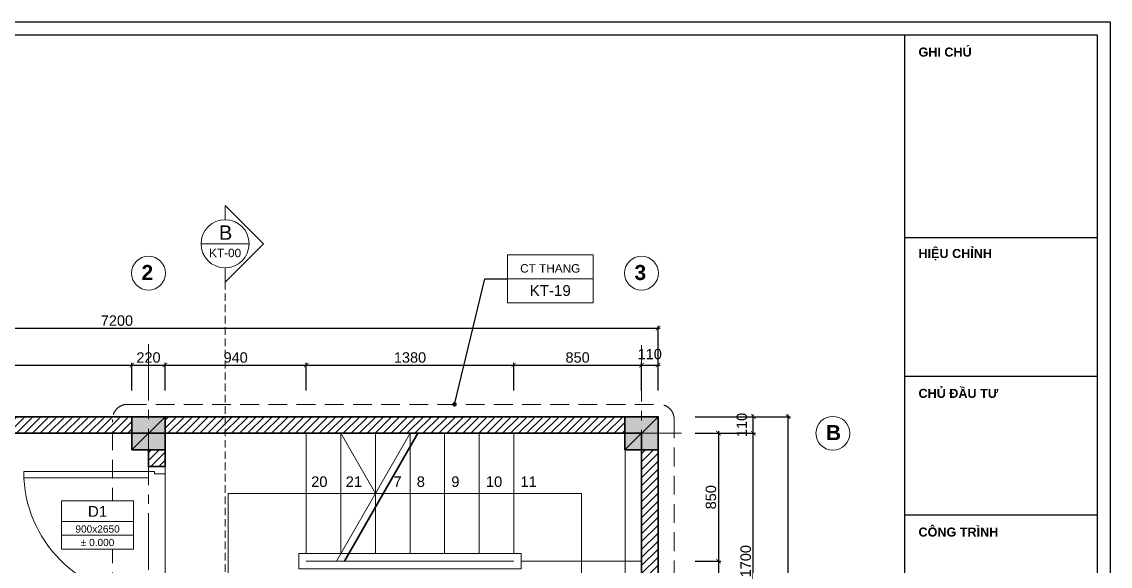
# Model space of a CAD drawing. Header units: millimetres. Extents: x 522695 to 636011, y 461124 to 505319.
# Drawn here: x 540901 to 548143, y 466416 to 470034 of the extents above; entities that cross this region are included whole.
import ezdxf
from ezdxf.enums import TextEntityAlignment as Align

# ---------------------------------------------------------------- set-up
doc = ezdxf.new("R2010")
doc.units = ezdxf.units.MM
doc.header["$LTSCALE"] = 500
doc.header["$MEASUREMENT"] = 0
doc.linetypes.add('CENTER2', pattern=[1.125, 0.75, -0.125, 0.125, -0.125])
doc.linetypes.add('DASHED2', pattern=[0.375, 0.25, -0.125])
doc.layers.get('0').update_dxf_attribs({"linetype": 'CONTINUOUS'})
doc.layers.get('DEFPOINTS').update_dxf_attribs({"color": 250, "linetype": 'CONTINUOUS'})
for name, color, linetype, lineweight in [('DH_CAT', 3, 'CONTINUOUS', 35), ('DH_HATCH', 250, 'CONTINUOUS', 5), ('DH_KHUAT', 149, 'DASHED2', 9), ('DH_KTHUOC', 8, 'CONTINUOUS', 5), ('DH_NOITHAT', 252, 'CONTINUOUS', 9), ('DH_TEXT', 4, 'CONTINUOUS', 13), ('DH_THAY', 4, 'CONTINUOUS', 13), ('DH_TRUC', 251, 'CENTER2', 5)]:
    doc.layers.add(name, color=color, linetype=linetype, lineweight=lineweight)
doc.layers.add('IN', color=5, linetype='CONTINUOUS')
doc.styles.add('arial', font='arial.ttf')
doc.styles.add('DH_ARIAL_B', font='arialbd.ttf')
doc.styles.add('DH_KITHUOC', font='arial.ttf')
doc.dimstyles.new('DH_100s', dxfattribs={"dimtxt": 230, "dimasz": 100, "dimexe": 50, "dimexo": 0, "dimgap": 50, "dimtad": 1, "dimdec": 0, "dimzin": 0, "dimdsep": 46, "dimtxsty": 'DH_KITHUOC', "dimblk1": 'ARCHTICK', "dimblk2": 'ARCHTICK', "dimsah": 1, "dimcen": 90, "dimdle": 50, "dimclrd": 8, "dimclre": 8, "dimclrt": 4, "dimadec": 0, "dimazin": 0, "dimtfac": 100, "dimtdec": 0, "dimtofl": 0, "dimtmove": 2, "dimatfit": 3, "dimldrblk": 'ARCHTICK', "dimfxl": 1, "dimtolj": 2, "dimtzin": 0, "dimarcsym": 0})

# ---------------------------------------------------------------- blocks, each defined once
blk = doc.blocks.new('KHUNGTEN_A3')
at = {"color": 3}
blk.add_lwpolyline([(0, 14850), (21000, 14850), (21000, 0), (0, 0)], close=True, dxfattribs=at)
blk.add_lwpolyline([(380, 14704), (20854, 14704), (20854, 146), (380, 146)], close=True)
for points in [[(18720, 14704), (18720, 146)], [(18720, 12461), (20854, 12461)], [(18720, 10924), (20854, 10924)], [(18720, 9388), (20854, 9388)]]:
    blk.add_lwpolyline(points)
at = {"layer": 'DH_TEXT', "char_height": 100, "width": 1830.82, "attachment_point": 4, "style": 'DH_ARIAL_B'}
for s, insert in [('GHI CHÚ', (18874, 14514)), ('HIỆU CHỈNH', (18874, 12271)), ('CHỦ ĐẦU TƯ', (18874, 10734)), ('CÔNG TRÌNH', (18874, 9198))]:
    blk.add_mtext(s, dxfattribs=dict(at, insert=insert))
blk = doc.blocks.new('*U212')
at = {"color": 8}
for points in [[(0, 518.2), (0, 636.4), (318.2, 318.2), (0, 0), (0, 118.2)], [(-200, 318.2), (200, 318.2)], [(0, -7111.6), (0, -6993.4), (318.2, -7311.6), (0, -7629.8), (0, -7511.6)], [(-200, -7311.6), (200, -7311.6)]]:
    blk.add_lwpolyline(points, dxfattribs=at)
for centre in [(0, 318.2), (0, -7311.6)]:
    blk.add_circle(centre, 200, dxfattribs=at)
at = {"layer": 'DH_KHUAT', "color": 250, "linetype": 'DASHED2', "ltscale": 0.5}
blk.add_lwpolyline([(0, 0), (0, -7111.6)], dxfattribs=at)
at = {"style": 'arial'}
for p in [(4.1, 410.9), (4.1, -7218.9)]:
    blk.add_text('B', height=120, dxfattribs=at).set_placement(p, align=Align.MIDDLE_CENTER)
for p in [(0, 185.6), (0, -7444.2)]:
    blk.add_attdef('KYHIEU', text='', height=70, dxfattribs=at).set_placement(p, align=Align.BOTTOM_CENTER)
blk = doc.blocks.new('_ARCHTICK')
at = {"color": 0, "linetype": 'ByBlock', "const_width": 0.15}
blk.add_lwpolyline([(-0.5, -0.5), (0.5, 0.5)], dxfattribs=at)
blk = doc.blocks.new('*D621')
at = {"layer": 'DEFPOINTS', "color": 0, "transparency": 16777216}
for p in [(545382.5, 467299.8), (545768.2, 467299.8), (545382.5, 465599.8)]:
    blk.add_point(p, dxfattribs=at)
at = {"layer": 'DH_KTHUOC', "color": 8, "lineweight": -2, "transparency": 16777216}
for p, q in [((545768.2, 465584.8), (545768.2, 467314.8)), ((545382.5, 467299.8), (545783.2, 467299.8)), ((545382.5, 465599.8), (545783.2, 465599.8))]:
    blk.add_line(p, q, dxfattribs=at)
at = {"layer": 'DH_KTHUOC', "color": 8, "lineweight": -2, "transparency": 16777216, "xscale": 30, "yscale": 30, "zscale": 30}
for p, rotation in [((545768.2, 467299.8), 90), ((545768.2, 465599.8), 270)]:
    blk.add_blockref('_ARCHTICK', p, dxfattribs=dict(at, rotation=rotation))
at = {"layer": 'DH_KTHUOC', "color": 4, "transparency": 16777216, "insert": (545717.9, 466449.8), "char_height": 69, "attachment_point": 5, "rotation": 90, "style": 'DH_KITHUOC'}
blk.add_mtext('\\A2;1700', dxfattribs=at)
blk = doc.blocks.new('*D622')
at = {"layer": 'DEFPOINTS', "color": 0, "transparency": 16777216}
for p in [(545382.5, 467409.8), (545768.2, 467409.8), (545382.5, 467299.8)]:
    blk.add_point(p, dxfattribs=at)
at = {"layer": 'DH_KTHUOC', "color": 8, "lineweight": -2, "transparency": 16777216}
for p, q in [((545382.5, 467409.8), (545783.2, 467409.8)), ((545768.2, 467284.8), (545768.2, 467424.8)), ((545382.5, 467299.8), (545783.2, 467299.8))]:
    blk.add_line(p, q, dxfattribs=at)
at = {"layer": 'DH_KTHUOC', "color": 8, "lineweight": -2, "transparency": 16777216, "xscale": 30, "yscale": 30, "zscale": 30}
for p, rotation in [((545768.2, 467409.8), 90), ((545768.2, 467299.8), 270)]:
    blk.add_blockref('_ARCHTICK', p, dxfattribs=dict(at, rotation=rotation))
at = {"layer": 'DH_KTHUOC', "color": 4, "transparency": 16777216, "insert": (545691.8, 467354.8), "char_height": 69, "attachment_point": 5, "rotation": 90, "style": 'DH_KITHUOC'}
blk.add_mtext('\\A2;110', dxfattribs=at)
blk = doc.blocks.new('*D623')
at = {"layer": 'DEFPOINTS', "color": 0, "transparency": 16777216}
for p in [(545382.5, 467299.8), (545382.5, 466449.8), (545536.7, 466449.8)]:
    blk.add_point(p, dxfattribs=at)
at = {"layer": 'DH_KTHUOC', "color": 8, "lineweight": -2, "transparency": 16777216}
for p, q in [((545536.7, 467314.8), (545536.7, 466434.8)), ((545382.5, 467299.8), (545551.7, 467299.8)), ((545382.5, 466449.8), (545551.7, 466449.8))]:
    blk.add_line(p, q, dxfattribs=at)
at = {"layer": 'DH_KTHUOC', "color": 8, "lineweight": -2, "transparency": 16777216, "xscale": 30, "yscale": 30, "zscale": 30}
for p, rotation in [((545536.7, 467299.8), 90), ((545536.7, 466449.8), 270)]:
    blk.add_blockref('_ARCHTICK', p, dxfattribs=dict(at, rotation=rotation))
at = {"layer": 'DH_KTHUOC', "color": 4, "transparency": 16777216, "insert": (545486.5, 466874.8), "char_height": 69, "attachment_point": 5, "rotation": 90, "style": 'DH_KITHUOC'}
blk.add_mtext('\\A2;850', dxfattribs=at)
blk = doc.blocks.new('*D624')
at = {"layer": 'DEFPOINTS', "color": 0, "transparency": 16777216}
for p in [(545382.5, 466449.8), (545382.5, 465599.8), (545536.7, 465599.8)]:
    blk.add_point(p, dxfattribs=at)
at = {"layer": 'DH_KTHUOC', "color": 8, "lineweight": -2, "transparency": 16777216}
for p, q in [((545382.5, 466449.8), (545551.7, 466449.8)), ((545536.7, 466464.8), (545536.7, 465584.8)), ((545382.5, 465599.8), (545551.7, 465599.8))]:
    blk.add_line(p, q, dxfattribs=at)
at = {"layer": 'DH_KTHUOC', "color": 8, "lineweight": -2, "transparency": 16777216, "xscale": 30, "yscale": 30, "zscale": 30}
for p, rotation in [((545536.7, 466449.8), 90), ((545536.7, 465599.8), 270)]:
    blk.add_blockref('_ARCHTICK', p, dxfattribs=dict(at, rotation=rotation))
at = {"layer": 'DH_KTHUOC', "color": 4, "transparency": 16777216, "insert": (545486.5, 466024.8), "char_height": 69, "attachment_point": 5, "rotation": 90, "style": 'DH_KITHUOC'}
blk.add_mtext('\\A2;850', dxfattribs=at)
blk = doc.blocks.new('*D626')
at = {"layer": 'DEFPOINTS', "color": 0, "transparency": 16777216}
for p in [(545382.5, 467409.8), (545999.6, 467409.8), (545382.5, 463909.8)]:
    blk.add_point(p, dxfattribs=at)
at = {"layer": 'DH_KTHUOC', "color": 8, "lineweight": -2, "transparency": 16777216}
for p, q in [((545382.5, 467409.8), (546014.6, 467409.8)), ((545999.6, 463894.8), (545999.6, 467424.8)), ((545382.5, 463909.8), (546014.6, 463909.8))]:
    blk.add_line(p, q, dxfattribs=at)
at = {"layer": 'DH_KTHUOC', "color": 8, "lineweight": -2, "transparency": 16777216, "xscale": 30, "yscale": 30, "zscale": 30}
for p, rotation in [((545999.6, 467409.8), 90), ((545999.6, 463909.8), 270)]:
    blk.add_blockref('_ARCHTICK', p, dxfattribs=dict(at, rotation=rotation))
at = {"layer": 'DH_KTHUOC', "color": 4, "transparency": 16777216, "insert": (545949.3, 465659.8), "char_height": 69, "attachment_point": 5, "rotation": 90, "style": 'DH_KITHUOC'}
blk.add_mtext('\\A2;3500', dxfattribs=at)
blk = doc.blocks.new('*D629')
at = {"layer": 'DEFPOINTS', "color": 0, "transparency": 16777216}
for p in [(541634.3, 467752.8), (538154.3, 467584), (541634.3, 467584)]:
    blk.add_point(p, dxfattribs=at)
at = {"layer": 'DH_KTHUOC', "color": 8, "lineweight": -2, "transparency": 16777216}
for p, q in [((538139.3, 467752.8), (541649.3, 467752.8)), ((538154.3, 467584), (538154.3, 467767.8)), ((541634.3, 467584), (541634.3, 467767.8))]:
    blk.add_line(p, q, dxfattribs=at)
at = {"layer": 'DH_KTHUOC', "color": 8, "lineweight": -2, "transparency": 16777216, "xscale": 30, "yscale": 30, "zscale": 30, "rotation": 180}
blk.add_blockref('_ARCHTICK', (538154.3, 467752.8), dxfattribs=at)
at = {"layer": 'DH_KTHUOC', "color": 8, "lineweight": -2, "transparency": 16777216, "xscale": 30, "yscale": 30, "zscale": 30}
blk.add_blockref('_ARCHTICK', (541634.3, 467752.8), dxfattribs=at)
at = {"layer": 'DH_KTHUOC', "color": 4, "transparency": 16777216, "insert": (539894.3, 467803), "char_height": 69, "attachment_point": 5, "style": 'DH_KITHUOC'}
blk.add_mtext('\\A2;3480', dxfattribs=at)
blk = doc.blocks.new('*D630')
at = {"layer": 'DEFPOINTS', "color": 0, "transparency": 16777216}
for p in [(541854.3, 467752.8), (541634.3, 467584), (541854.3, 467584)]:
    blk.add_point(p, dxfattribs=at)
at = {"layer": 'DH_KTHUOC', "color": 8, "lineweight": -2, "transparency": 16777216}
for p, q in [((541619.3, 467752.8), (541869.3, 467752.8)), ((541634.3, 467584), (541634.3, 467767.8)), ((541854.3, 467584), (541854.3, 467767.8))]:
    blk.add_line(p, q, dxfattribs=at)
at = {"layer": 'DH_KTHUOC', "color": 8, "lineweight": -2, "transparency": 16777216, "xscale": 30, "yscale": 30, "zscale": 30, "rotation": 180}
blk.add_blockref('_ARCHTICK', (541634.3, 467752.8), dxfattribs=at)
at = {"layer": 'DH_KTHUOC', "color": 8, "lineweight": -2, "transparency": 16777216, "xscale": 30, "yscale": 30, "zscale": 30}
blk.add_blockref('_ARCHTICK', (541854.3, 467752.8), dxfattribs=at)
at = {"layer": 'DH_KTHUOC', "color": 4, "transparency": 16777216, "insert": (541744.3, 467803), "char_height": 69, "attachment_point": 5, "style": 'DH_KITHUOC'}
blk.add_mtext('\\A2;220', dxfattribs=at)
blk = doc.blocks.new('*D631')
at = {"layer": 'DEFPOINTS', "color": 0, "transparency": 16777216}
for p in [(542794.3, 467752.8), (541854.3, 467584), (542794.3, 467584)]:
    blk.add_point(p, dxfattribs=at)
at = {"layer": 'DH_KTHUOC', "color": 8, "lineweight": -2, "transparency": 16777216}
for p, q in [((541839.3, 467752.8), (542809.3, 467752.8)), ((541854.3, 467584), (541854.3, 467767.8)), ((542794.3, 467584), (542794.3, 467767.8))]:
    blk.add_line(p, q, dxfattribs=at)
at = {"layer": 'DH_KTHUOC', "color": 8, "lineweight": -2, "transparency": 16777216, "xscale": 30, "yscale": 30, "zscale": 30, "rotation": 180}
blk.add_blockref('_ARCHTICK', (541854.3, 467752.8), dxfattribs=at)
at = {"layer": 'DH_KTHUOC', "color": 8, "lineweight": -2, "transparency": 16777216, "xscale": 30, "yscale": 30, "zscale": 30}
blk.add_blockref('_ARCHTICK', (542794.3, 467752.8), dxfattribs=at)
at = {"layer": 'DH_KTHUOC', "color": 4, "transparency": 16777216, "insert": (542324.3, 467803), "char_height": 69, "attachment_point": 5, "style": 'DH_KITHUOC'}
blk.add_mtext('\\A2;940', dxfattribs=at)
blk = doc.blocks.new('*D632')
at = {"layer": 'DEFPOINTS', "color": 0, "transparency": 16777216}
for p in [(544174.3, 467752.8), (542794.3, 467584), (544174.3, 467584)]:
    blk.add_point(p, dxfattribs=at)
at = {"layer": 'DH_KTHUOC', "color": 8, "lineweight": -2, "transparency": 16777216}
for p, q in [((542779.3, 467752.8), (544189.3, 467752.8)), ((542794.3, 467584), (542794.3, 467767.8)), ((544174.3, 467584), (544174.3, 467767.8))]:
    blk.add_line(p, q, dxfattribs=at)
at = {"layer": 'DH_KTHUOC', "color": 8, "lineweight": -2, "transparency": 16777216, "xscale": 30, "yscale": 30, "zscale": 30, "rotation": 180}
blk.add_blockref('_ARCHTICK', (542794.3, 467752.8), dxfattribs=at)
at = {"layer": 'DH_KTHUOC', "color": 8, "lineweight": -2, "transparency": 16777216, "xscale": 30, "yscale": 30, "zscale": 30}
blk.add_blockref('_ARCHTICK', (544174.3, 467752.8), dxfattribs=at)
at = {"layer": 'DH_KTHUOC', "color": 4, "transparency": 16777216, "insert": (543484.3, 467803), "char_height": 69, "attachment_point": 5, "style": 'DH_KITHUOC'}
blk.add_mtext('\\A2;1380', dxfattribs=at)
blk = doc.blocks.new('*D633')
at = {"layer": 'DEFPOINTS', "color": 0, "transparency": 16777216}
for p in [(545024.3, 467752.8), (544174.3, 467584), (545024.3, 467584)]:
    blk.add_point(p, dxfattribs=at)
at = {"layer": 'DH_KTHUOC', "color": 8, "lineweight": -2, "transparency": 16777216}
for p, q in [((544159.3, 467752.8), (545039.3, 467752.8)), ((544174.3, 467584), (544174.3, 467767.8)), ((545024.3, 467584), (545024.3, 467767.8))]:
    blk.add_line(p, q, dxfattribs=at)
at = {"layer": 'DH_KTHUOC', "color": 8, "lineweight": -2, "transparency": 16777216, "xscale": 30, "yscale": 30, "zscale": 30, "rotation": 180}
blk.add_blockref('_ARCHTICK', (544174.3, 467752.8), dxfattribs=at)
at = {"layer": 'DH_KTHUOC', "color": 8, "lineweight": -2, "transparency": 16777216, "xscale": 30, "yscale": 30, "zscale": 30}
blk.add_blockref('_ARCHTICK', (545024.3, 467752.8), dxfattribs=at)
at = {"layer": 'DH_KTHUOC', "color": 4, "transparency": 16777216, "insert": (544599.3, 467803), "char_height": 69, "attachment_point": 5, "style": 'DH_KITHUOC'}
blk.add_mtext('\\A2;850', dxfattribs=at)
blk = doc.blocks.new('*D634')
at = {"layer": 'DEFPOINTS', "color": 0, "transparency": 16777216}
for p in [(545134.3, 467752.8), (545024.3, 467584), (545134.3, 467584)]:
    blk.add_point(p, dxfattribs=at)
at = {"layer": 'DH_KTHUOC', "color": 8, "lineweight": -2, "transparency": 16777216}
for p, q in [((545009.3, 467752.8), (545149.3, 467752.8)), ((545024.3, 467584), (545024.3, 467767.8)), ((545134.3, 467584), (545134.3, 467767.8))]:
    blk.add_line(p, q, dxfattribs=at)
at = {"layer": 'DH_KTHUOC', "color": 8, "lineweight": -2, "transparency": 16777216, "xscale": 30, "yscale": 30, "zscale": 30, "rotation": 180}
blk.add_blockref('_ARCHTICK', (545024.3, 467752.8), dxfattribs=at)
at = {"layer": 'DH_KTHUOC', "color": 8, "lineweight": -2, "transparency": 16777216, "xscale": 30, "yscale": 30, "zscale": 30}
blk.add_blockref('_ARCHTICK', (545134.3, 467752.8), dxfattribs=at)
at = {"layer": 'DH_KTHUOC', "color": 4, "transparency": 16777216, "insert": (545079.3, 467825.5), "char_height": 69, "attachment_point": 5, "style": 'DH_KITHUOC'}
blk.add_mtext('\\A2;110', dxfattribs=at)
blk = doc.blocks.new('*D635')
at = {"layer": 'DEFPOINTS', "color": 0, "transparency": 16777216}
for p in [(545134.3, 467998.1), (537934.3, 467584), (545134.3, 467584)]:
    blk.add_point(p, dxfattribs=at)
at = {"layer": 'DH_KTHUOC', "color": 8, "lineweight": -2, "transparency": 16777216}
for p, q in [((537919.3, 467998.1), (545149.3, 467998.1)), ((537934.3, 467584), (537934.3, 468013.1)), ((545134.3, 467584), (545134.3, 468013.1))]:
    blk.add_line(p, q, dxfattribs=at)
at = {"layer": 'DH_KTHUOC', "color": 8, "lineweight": -2, "transparency": 16777216, "xscale": 30, "yscale": 30, "zscale": 30, "rotation": 180}
blk.add_blockref('_ARCHTICK', (537934.3, 467998.1), dxfattribs=at)
at = {"layer": 'DH_KTHUOC', "color": 8, "lineweight": -2, "transparency": 16777216, "xscale": 30, "yscale": 30, "zscale": 30}
blk.add_blockref('_ARCHTICK', (545134.3, 467998.1), dxfattribs=at)
at = {"layer": 'DH_KTHUOC', "color": 4, "transparency": 16777216, "insert": (541534.3, 468048.3), "char_height": 69, "attachment_point": 5, "style": 'DH_KITHUOC'}
blk.add_mtext('\\A2;7200', dxfattribs=at)
blk = doc.blocks.new('*U17')
for p, q in [((-900, 0), (-900, -110)), ((0, 0), (0, -110))]:
    blk.add_line(p, q)
for points in [[(-35, 0), (-35, 830), (-75, 830), (-75, 0)], [(-865, -40), (-850, -40), (-850, -110), (-900, -110), (-900, 0), (-865, 0)], [(-35, -40), (-50, -40), (-50, -110), (0, -110), (0, 0), (-35, 0)]]:
    blk.add_lwpolyline(points, close=True)
at = {"color": 8}
blk.add_arc((-35, 0), 830, 90, 180, dxfattribs=at)
blk = doc.blocks.new('cot220')
at = {"layer": 'DH_HATCH'}
blk.add_hatch(color=256, dxfattribs=at).paths.add_polyline_path([(-110, -110), (110, -110), (110, 110), (-110, 110)])
at = {"layer": 'DH_CAT'}
blk.add_lwpolyline([(-110, -110), (110, -110), (110, 110), (-110, 110)], close=True, dxfattribs=at)
blk.add_lwpolyline([(110, 110), (-110, -110)], dxfattribs=at)
blk = doc.blocks.new('CHITIET')
blk.add_wipeout([(711.8, 400), (0, 400), (0, 0), (711.8, 0)]).dxf.layer = 'DH_KTHUOC'
at = {"layer": 'DH_KTHUOC'}
blk.add_lwpolyline([(0, 0), (711.8, 0), (711.8, 400), (0, 400)], close=True, dxfattribs=at)
blk.add_lwpolyline([(711.8, 200), (0, 200)], dxfattribs=at)
at = {"layer": 'DH_KTHUOC', "style": 'arial'}
for tag, height, p in [('CHITIET', 70, (355.9, 251.6)), ('BANVE', 90, (355.9, 57.7))]:
    blk.add_attdef(tag, text='', height=height, dxfattribs=at).set_placement(p, align=Align.CENTER)
blk = doc.blocks.new('CUA')
blk.add_wipeout([(0, 400), (600, 400), (600, 0), (0, 0)]).dxf.layer = 'DH_KTHUOC'
at = {"layer": 'DH_KTHUOC'}
blk.add_lwpolyline([(0, 0), (600, 0), (600, 400), (0, 400)], close=True, dxfattribs=at)
for points in [[(0, 230), (600, 230)], [(0, 115), (600, 115)]]:
    blk.add_lwpolyline(points, dxfattribs=at)
at = {"layer": 'DH_KTHUOC', "style": 'arial'}
for tag, height, p in [('CUA', 90, (300, 268.6)), ('KICHTHUOC', 60, (300, 137.4)), ('COS', 60, (300, 25.5))]:
    blk.add_attdef(tag, text='', height=height, dxfattribs=at).set_placement(p, align=Align.CENTER)

msp = doc.modelspace()

# ---------------------------------------------------------------- hatches: boundary and pattern name
at = {"layer": 'DH_HATCH'}
h = msp.add_hatch(dxfattribs=at)
h.set_pattern_fill('ANSI31', color=256, scale=300, style=0)
h.set_pattern_definition([(45, (456063.38, 481616.352), (-26.516504, 26.516504), [])])
h.paths.add_polyline_path([(537134.3, 466859.8), (537084.3, 466859.8), (537084.3, 466219.8), (537134.3, 466219.8)])
h.paths.add_polyline_path([(537134.3, 464619.8), (537084.7, 464619.8), (537084.7, 463909.8), (537134.3, 463909.8)])
h.paths.add_polyline_path([(537354.3, 467299.8), (537934.3, 467299.8), (537934.3, 467409.8), (537134.3, 467409.8), (537134.3, 466219.8), (537354.3, 466219.8)])
h.paths.add_polyline_path([(537354.3, 464619.8), (537134.3, 464619.8), (537134.3, 463909.8), (537934.3, 463909.8), (537934.3, 464019.8), (537354.3, 464019.8)])
h.paths.add_polyline_path([(541634.3, 464019.8), (538154.3, 464019.8), (538154.3, 463909.8), (541634.3, 463909.8)])
h.paths.add_polyline_path([(544914.3, 464019.8), (544324.3, 464019.8), (544324.3, 464489.8), (544214.3, 464489.8), (544214.3, 464019.8), (541854.3, 464019.8), (541854.3, 463909.8), (544914.3, 463909.8)])
h.paths.add_polyline_path([(545134.3, 467189.8), (545024.3, 467189.8), (545024.3, 465599.8), (544924.3, 465599.8), (544924.3, 465489.8), (545024.3, 465489.8), (545024.3, 464129.8), (545134.3, 464129.8)])
h.paths.add_polyline_path([(544914.3, 467409.8), (541854.3, 467409.8), (541854.3, 467299.8), (544914.3, 467299.8)])
h.paths.add_polyline_path([(541634.3, 467409.8), (538154.3, 467409.8), (538154.3, 467299.8), (541634.3, 467299.8)])
h.paths.add_polyline_path([(541854.3, 467189.8), (541744.3, 467189.8), (541744.3, 467079.8), (541854.3, 467079.8)])
h.paths.add_polyline_path([(541854.3, 464129.8), (541854.3, 466179.8), (541744.3, 466179.8), (541744.3, 464129.8)])
h.paths.add_polyline_path([(544214.3, 465599.8), (544214.3, 465289.8), (544324.3, 465289.8), (544324.3, 465489.8), (544424.3, 465489.8), (544424.3, 465599.8)])

# ---------------------------------------------------------------- linework, layer by layer
at = {"layer": 'DH_CAT'}
for points in [[(537134.3, 466859.8), (537134.3, 467409.8), (545134.3, 467409.8), (545134.3, 463909.8), (537084.7, 463909.8), (537084.7, 464619.8), (537134.7, 464619.8)], [(537354.3, 466219.8), (537354.3, 467299.8), (545024.3, 467299.8), (545024.3, 465599.8)], [(543536.4, 467299.8), (543047.7, 466449.8)], [(541854.3, 467189.8), (541854.3, 467079.8), (541744.3, 467079.8), (541744.3, 467189.8)]]:
    msp.add_lwpolyline(points, dxfattribs=at)
at = {"layer": 'DH_KTHUOC', "linetype": 'DASHED2'}
msp.add_lwpolyline([(541605.1, 467492.1), (545141.9, 467492.1, -0.414214), (545241.9, 467392.1), (545241.9, 465499.3, -0.414214), (545141.9, 465399.3), (541605.1, 465399.3, -0.414214), (541505.1, 465499.3), (541505.1, 467392.1, -0.414214)], format="xyb", close=True, dxfattribs=at)
at = {"layer": 'DH_KTHUOC'}
for points in [[(543484.3, 467299.8), (542995.6, 466449.8)], [(543254.3, 466899.8), (543024.3, 467299.8)], [(541854.3, 466179.8), (541854.3, 467189.8)]]:
    msp.add_lwpolyline(points, dxfattribs=at)
msp.add_lwpolyline([(542274.8, 466899.8), (544624.3, 466899.8), (544624.3, 465999.8), (542274.8, 465999.8)], close=True, dxfattribs=at)
at = {"layer": 'DH_NOITHAT'}
msp.add_lwpolyline([(544915, 467189.8), (544915, 465599.8)], dxfattribs=at)
at = {"layer": 'DH_THAY'}
msp.add_line((542794.3, 466449.8), (544174.3, 466449.8), dxfattribs=at)
for points in [[(542794.3, 467299.8), (542794.3, 466499.8)], [(542794.3, 467299.8), (542794.3, 466499.8)], [(543024.3, 467299.8), (543024.3, 466499.8)], [(543254.3, 467299.8), (543254.3, 466499.8)], [(543484.3, 467299.8), (543484.3, 466499.8)], [(543714.3, 467299.8), (543714.3, 466499.8)], [(543944.3, 467299.8), (543944.3, 466499.8)], [(544174.3, 467299.8), (544174.3, 466499.8)], [(544224.3, 466449.8), (545024.3, 466449.8)]]:
    msp.add_lwpolyline(points, dxfattribs=at)
msp.add_lwpolyline([(542744.3, 466499.8), (544224.3, 466499.8), (544224.3, 466399.8), (542744.3, 466399.8)], close=True, dxfattribs=at)
for centre in [(541744.3, 468363.9), (545024.3, 468363.9), (546297.8, 467299.8)]:
    msp.add_circle(centre, 112.5, dxfattribs=at)
at = {"layer": 'DH_TRUC'}
for p, q in [((541744.3, 467892.9), (541744.3, 463572.9)), ((545024.3, 463572.9), (545024.3, 467892.9)), ((545290.9, 467299.8), (537198.6, 467299.8))]:
    msp.add_line(p, q, dxfattribs=at)

# ---------------------------------------------------------------- block references
at = {"xscale": 0.6000000000058208, "yscale": 0.6000000000058208, "zscale": 0.6000000000058208}
msp.add_blockref('KHUNGTEN_A3', (535542.9, 461124.2), dxfattribs=at)
at = {"layer": 'DH_CAT'}
for p in [(541744.3, 467299.8), (545024.3, 467299.8)]:
    msp.add_blockref('cot220', p, dxfattribs=at)
at = {"layer": 'DH_NOITHAT', "rotation": 90}
msp.add_blockref('*U17', (541744.3, 467079.8), dxfattribs=at)
at = {"layer": 'DH_THAY'}
ref = msp.add_blockref('*U212', (542254, 468304.6), dxfattribs=dict(at, xscale=0.8, yscale=0.8, zscale=0.8))
ref.add_attrib('KYHIEU', 'KT-00', dxfattribs={"layer": '0', "height": 56, "style": 'arial'}).set_placement((542254, 462349.2), align=Align.BOTTOM_CENTER)
ref.add_attrib('KYHIEU', 'KT-00', dxfattribs={"layer": '0', "height": 56, "style": 'arial'}).set_placement((542254, 468453.1), align=Align.BOTTOM_CENTER)

# ---------------------------------------------------------------- texts
at = {"layer": 'DH_TEXT'}
for s, height, style, p in [('2', 100, 'DH_ARIAL_B', (541697.8, 468318.4)), ('3', 100, 'DH_ARIAL_B', (544977.8, 468318.4)), ('B', 100, 'DH_ARIAL_B', (546251.2, 467254.2)), ('20', 70, 'arial', (542826.3, 466943.1)), ('21', 70, 'arial', (543056.3, 466943.1)), ('7', 70, 'arial', (543373.9, 466943.1)), ('8', 70, 'arial', (543528.9, 466943.1)), ('9', 70, 'arial', (543758.9, 466943.1)), ('10', 70, 'arial', (543988.9, 466943.1)), ('11', 70, 'arial', (544218.9, 466943.1))]:
    msp.add_text(s, height=height, dxfattribs=dict(at, style=style)).set_placement(p)

# ---------------------------------------------------------------- dimensions: what is measured, and where the dimension line sits
at = {"layer": 'DH_KTHUOC'}
for base, p1, p2, picture, middle in [((545134.3, 467998.1), (537934.3, 467584), (545134.3, 467584), '*D635', (541534.3, 468048.3)), ((541634.3, 467752.8), (538154.3, 467584), (541634.3, 467584), '*D629', (539894.3, 467803)), ((541854.3, 467752.8), (541634.3, 467584), (541854.3, 467584), '*D630', (541744.3, 467803)), ((542794.3, 467752.8), (541854.3, 467584), (542794.3, 467584), '*D631', (542324.3, 467803)), ((544174.3, 467752.8), (542794.3, 467584), (544174.3, 467584), '*D632', (543484.3, 467803)), ((545024.3, 467752.8), (544174.3, 467584), (545024.3, 467584), '*D633', (544599.3, 467803)), ((545134.3, 467752.8), (545024.3, 467584), (545134.3, 467584), '*D634', (545079.3, 467825.5))]:
    dim = msp.add_linear_dim(base=base, p1=p1, p2=p2, dimstyle='DH_100s', override={"dimscale": 0.3, "dimarcsym": 2}, dxfattribs=at)
    dim.commit()
    dim.dimension.update_dxf_attribs({"geometry": picture, "text_midpoint": middle})
dim = msp.add_linear_dim(base=(545768.2, 467409.8), p1=(545382.5, 467299.8), p2=(545382.5, 467409.8), angle=90, dimstyle='DH_100s', override={"dimscale": 0.3, "dimarcsym": 2}, dxfattribs=at)
dim.commit()
dim.dimension.update_dxf_attribs({"geometry": '*D622', "text_midpoint": (545691.8, 467354.8), "dimtype": 128})
for base, p1, p2, picture, middle in [((545999.6, 467409.8), (545382.5, 463909.8), (545382.5, 467409.8), '*D626', (545949.3, 465659.8)), ((545768.2, 467299.8), (545382.5, 465599.8), (545382.5, 467299.8), '*D621', (545717.9, 466449.8)), ((545536.7, 466449.8), (545382.5, 467299.8), (545382.5, 466449.8), '*D623', (545486.5, 466874.8)), ((545536.7, 465599.8), (545382.5, 466449.8), (545382.5, 465599.8), '*D624', (545486.5, 466024.8))]:
    dim = msp.add_linear_dim(base=base, p1=p1, p2=p2, angle=90, dimstyle='DH_100s', override={"dimscale": 0.3, "dimarcsym": 2}, dxfattribs=at)
    dim.commit()
    dim.dimension.update_dxf_attribs({"geometry": picture, "text_midpoint": middle})

# ---------------------------------------------------------------- next in the draw order: block references
at = {"layer": 'DH_KTHUOC', "xscale": 0.8000000000029104, "yscale": 0.8000000000029104, "zscale": 0.8000000000029104}
msp.add_blockref('CUA', (541165.5, 466529.8), dxfattribs=at).add_auto_attribs({'KICHTHUOC': '900x2650', 'COS': '%%P 0.000', 'CUA': 'D1'})
at = {"layer": 'DH_TEXT', "xscale": 0.8000000000029104, "yscale": 0.8000000000029104, "zscale": 0.8000000000029104}
msp.add_blockref('CHITIET', (544132.4, 468166.2), dxfattribs=at).add_auto_attribs({'BANVE': 'KT-19', 'CHITIET': 'CT THANG'})

# ---------------------------------------------------------------- next in the draw order: linework, layer by layer
at = {"layer": 'IN'}
msp.add_lwpolyline([(535542.9, 470034.2), (548142.9, 470034.2), (548142.9, 461124.2), (535542.9, 461124.2)], close=True, dxfattribs=at)

# ---------------------------------------------------------------- next in the draw order: leaders
at = {"layer": 'DH_KTHUOC'}
msp.add_leader([(543780.3, 467492.1), (543982.7, 468326.2), (544132.4, 468326.2)], dimstyle='DH_100s', override={"dimscale": 0.3, "dimldrblk": 'DOT', "dimarcsym": 2}, dxfattribs=at)

doc.saveas('drawing.dxf')
